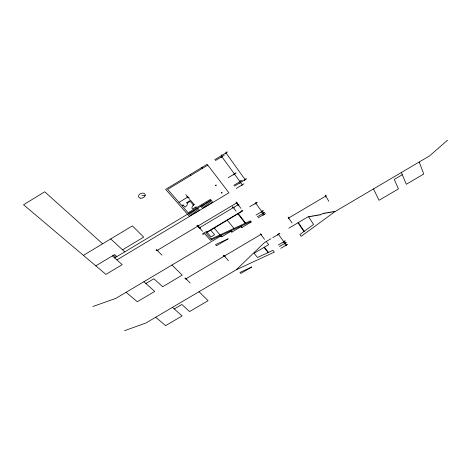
<?xml version="1.0" encoding="UTF-8"?>
<svg xmlns="http://www.w3.org/2000/svg" width="471" height="471" viewBox="0 0 471 471"><rect width="100%" height="100%" fill="white"/><g stroke="black" fill="none" stroke-linecap="round" stroke-linejoin="round"><path stroke-width="0.71" d="M288.511 218.88L288.676 218.002L325.755 196.066M325.543 196.972L325.967 195.153M221.959 154.741L221.193 155.807L242.318 184.791L241.576 185.774M221.064 157.732L221.829 156.678M225.209 153.976L226.751 151.85M233.675 174.976L235.182 172.951M240.016 181.629L240.763 180.64M239.845 183.413L240.593 182.424M244.414 180.676L245.915 178.692M255.005 204.131L256.459 202.259M261.134 212.509L262.577 210.684M262.388 214.223L263.831 212.409M263.189 215.324L263.913 214.417L255.729 203.195M277.719 235.176L279.12 233.469M283.136 242.589L284.525 240.916M284.243 244.102L285.632 242.441M285.567 245.915L286.262 245.085L278.42 234.322M124.479 330.724L145.969 322.965L236.36 269.718L264.514 242.536L271.002 238.703M447.45 140.276L429.576 155.895L334.887 211.673L301.199 236.295L299.933 234.446L313.58 224.467L308.493 216.566L288.894 228.141M214.729 159.71L227.434 152.033M207.799 165.15L167.658 189.395L181.83 205.574L183.084 204.82L185.079 207.11A4.439 2.961 -22.5 0 0 186.84 202.565L190.602 200.305L194.193 204.532A4.386 2.897 -23.3 0 0 192.415 209.036L196.13 206.804L196.772 207.558L210.402 199.386L212.874 202.43M215.377 160.576L224.261 155.206M83.414 255.376L132.357 225.909L143.702 237.113L122.525 249.818M179.004 202.347L187.829 197.043M228.164 177.732L236.13 172.945M183.531 205.332L182.277 206.086L188.117 212.745L195.942 208.052L195.3 207.299M193.363 205.032L194.193 204.532M95.801 265.85L114.612 254.564L116.867 256.589M233.834 185.333L242.347 180.234M114.647 257.92L211.026 200.151M234.423 186.122L246.551 178.85M116.896 259.927L228.953 192.798L207.14 164.297L165.651 189.36L189.483 216.442M236.171 188.471L243.984 183.79M157.167 250.407L236.689 202.907L237.731 203.172M199.486 227.811L238.108 204.761L239.144 205.015M249.789 206.734L257.343 202.236M211.697 239.657L210.525 240.357L204.52 233.534L203.042 234.423L202.53 233.846L206.692 231.361L207.187 231.932L241.823 211.138L241.452 210.649L242.253 210.172L242.806 210.896L205.909 233.051L211.697 239.657L250.955 221.547M220.787 236.006L115.825 298.39L92.834 306.509M256.006 215.076L263.442 210.655M230.92 231.332L221.547 236.901L220.452 235.618M257.278 216.784L264.69 212.38M241.034 226.663L231.661 232.232L230.596 230.937M145.892 283.513L153.923 278.744L162.613 286.751L182.212 275.141L171.968 265.026M258.09 217.873L265.491 213.481M185.915 278.797L260.846 234.47L261.799 234.682M272.821 237.631L279.939 233.428M308.746 216.96L309.794 216.342L310.048 216.737L311.09 216.118L311.343 216.507L312.385 215.895L312.632 216.283L313.68 215.671L313.927 216.059L314.969 215.447L315.217 215.836L316.259 215.223L316.5 215.612L317.548 215L317.79 215.388L318.832 214.776L319.073 215.165L320.115 214.552L320.357 214.941L323.2 213.269L323.436 213.663L324.478 213.045L324.713 213.44L325.755 212.827L325.991 213.216L327.033 212.604L327.268 212.998L328.311 212.386L328.54 212.774L329.582 212.162L329.818 212.556L330.854 211.944L331.084 212.333L332.126 211.72L332.355 212.115L333.391 211.503L333.621 211.897L334.657 211.285L334.887 211.673M278.314 245.002L285.326 240.869M279.438 246.51L286.433 242.394M174.264 308.941L181.847 304.472L189.56 311.578L208.094 300.692L199.009 291.72M402.275 174.694L394.274 179.404L398.448 188.895L379.037 200.293L373.503 188.93M280.781 248.311L287.746 244.208M236.36 269.718L274.34 252.103L272.974 250.319L257.513 257.496L254.087 253.268L268.658 244.673L266.239 241.517M211.108 238.991L250.425 220.852L251.255 221.935L241.758 227.575L240.716 226.268M141.889 195.659L145.156 195.706M184.897 278.632L186.94 278.962M156.042 250.195L158.285 250.613M223.354 255.871L225.332 256.253M198.409 227.581L200.564 228.046M196.854 225.815L199.015 226.286M186.681 196.76L188.971 197.325M232.28 207.358L234.364 207.87M126.098 292.285L137.302 301.74L154.718 291.425L143.885 281.717M155.677 317.248L165.621 325.638L182.094 315.959L172.486 307.345M112.381 255.9L122.201 264.655L105.916 274.393L23.55 204.761L44.71 191.791L102.631 243.807M113.493 255.235L115.76 257.254M110.714 238.938L124.75 251.867M156.148 249.4L161.983 255.164M185.021 277.908L190.172 283M197.161 225.167L202.518 231.255M223.66 255.282L228.388 260.651M188.665 213.551L190.608 215.765M207.093 232.338L211.049 236.872L214.582 234.77L210.649 230.201M189.795 212.874L191.732 215.094M190.926 212.197L192.857 214.417M192.056 211.52L193.987 213.746M193.187 210.843L195.112 213.069M186.84 202.565L187.281 203.078L190.202 201.323L193.416 205.085M194.323 210.16L196.236 212.392M195.453 209.483L197.367 211.72M196.584 208.806L198.491 211.043M197.72 208.123L199.622 210.366M220.875 235.423L221.935 236.672M185.751 194.605L189.943 199.527M214.211 228.064L220.004 234.888M200.805 206.274L202.701 208.523M201.941 205.591L203.825 207.846M203.078 204.914L204.956 207.169M204.208 204.231L206.086 206.492M205.344 203.554L207.216 205.815M206.481 202.871L208.347 205.138M207.617 202.194L209.477 204.461M231.014 230.743L232.05 232.003M208.753 201.511L210.608 203.784M209.889 200.829L211.738 203.107M190.237 174.505L190.914 175.347M227.287 220.21L233.963 228.447M241.14 226.074L242.147 227.346M237.896 213.863L245.22 223.254M264.037 247.399L268.081 252.586M238.285 213.61L245.638 223.06M264.414 247.175L268.482 252.403M232.509 206.569L236.124 211.214M250.531 221.741L250.86 222.165M235.977 201.977L240.881 208.382M260.216 233.645L264.537 239.297M225.98 152.916L245.161 179.686M288.093 217.149L292.108 223.007M297.99 222.771L303.889 231.549M298.367 222.547L304.242 231.296M325.237 195.171L328.829 201.317M401.357 172.516L406.308 184.273L423.776 174.011L419.202 162.006M185.598 278.867L186.228 278.673L185.603 278.856M255.4 203.278L256.053 203.054L255.406 203.26M260.534 234.546L261.152 234.346L260.54 234.517M261.535 211.679L262.17 211.461L261.535 211.662M197.602 226.121L198.273 225.956L197.602 226.121M262.789 213.398L263.424 213.18L262.789 213.398M199.151 227.882L199.822 227.711L199.156 227.846M263.589 214.499L264.219 214.27L263.589 214.499M325.449 196.154L326.056 195.901L325.455 196.124M201.865 167.935C203.207 168.865 202.689 166.422 201.865 167.911M215.512 185.439C216.76 186.339 216.33 183.955 215.512 185.439M278.114 234.405L278.72 234.193L278.114 234.387M221.352 192.922C222.706 193.699 221.982 191.556 221.352 192.898M283.53 241.829L284.125 241.623L283.536 241.8M284.637 243.348L285.238 243.166L284.637 243.348M285.962 245.161L286.556 244.955L285.968 245.138M288.37 218.079L288.982 217.867L288.376 218.049M156.819 250.46L157.502 250.301L156.825 250.442M224.031 256.13L224.661 255.965L224.037 256.1M232.986 207.682L233.651 207.487L232.998 207.646M236.36 202.972L237.025 202.777L236.365 202.936M237.773 204.82L238.432 204.614L237.784 204.791M228.082 238.85L216.477 245.738L215.524 244.649L228.082 238.85M251.738 266.998L240.781 273.439L239.939 272.479L251.738 266.998M140.811 198.185A3.485 2.396 -19.6 0 0 145.198 194.582A3.485 2.396 -19.6 0 0 139.651 194.199A3.485 2.396 -19.6 0 0 140.811 198.185"/></g></svg>
